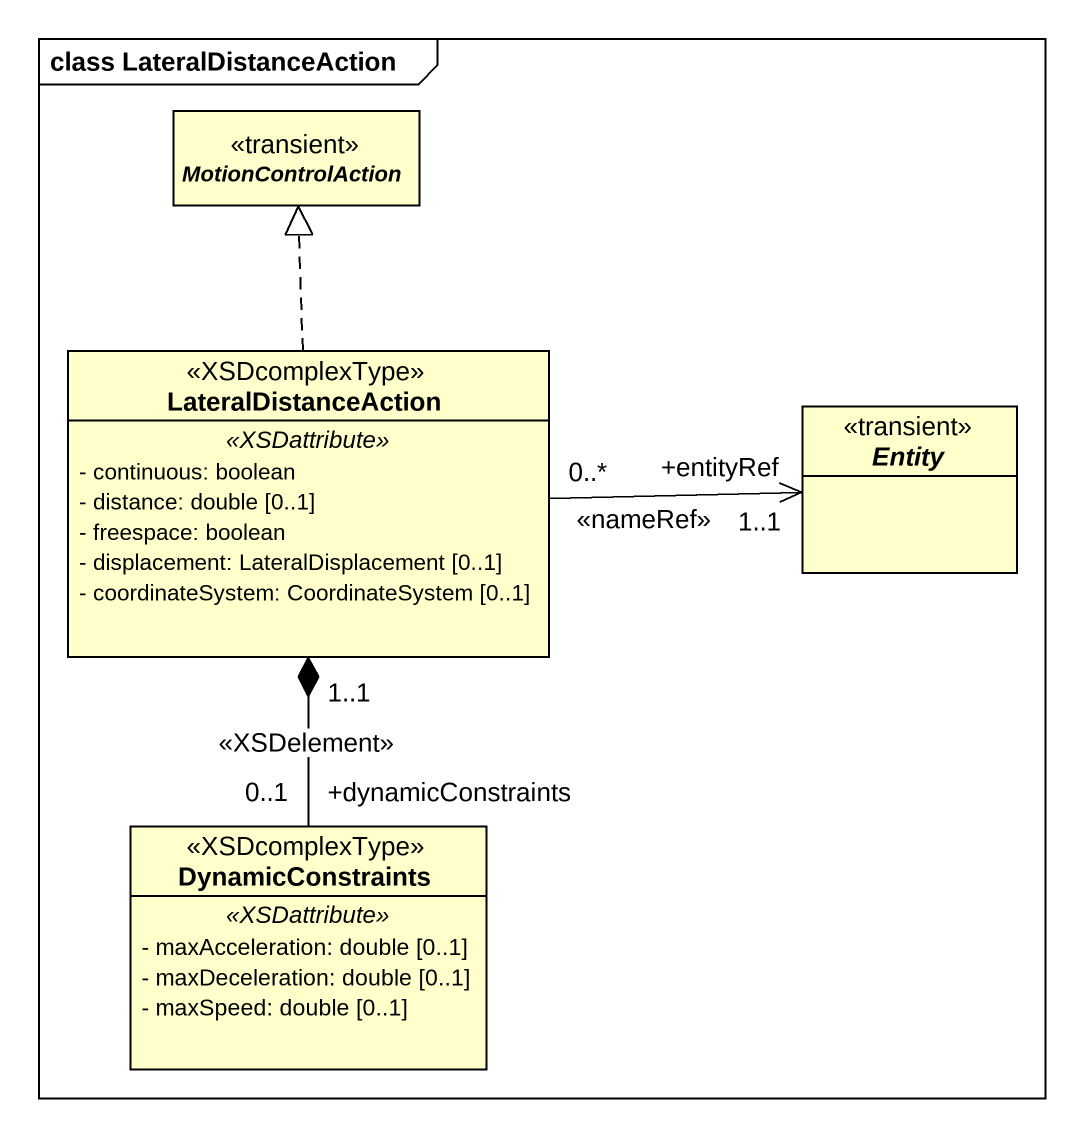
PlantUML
@startuml
mainframe class LateralDistanceAction
hide circle
hide empty members
skinparam classAttributeIconSize 0
interface MotionControlAction <<transient>>
class LateralDistanceAction <<XSDcomplexType>> {
  .. <<XSDattribute>> ..
  - continuous: boolean
  - distance: double [0..1]
  - freespace: boolean
  - displacement: LateralDisplacement [0..1]
  - coordinateSystem: CoordinateSystem [0..1]
}
interface "Entity" as Entity_ <<transient>>
class DynamicConstraints <<XSDcomplexType>> {
  .. <<XSDattribute>> ..
  - maxAcceleration: double [0..1]
  - maxDeceleration: double [0..1]
  - maxSpeed: double [0..1]
}
LateralDistanceAction .up.|> MotionControlAction
LateralDistanceAction "0..*" -right-> "+entityRef\n1..1" Entity_ : <<nameRef>>
LateralDistanceAction "1..1" *-- "+dynamicConstraints\n0..1" DynamicConstraints : <<XSDelement>>
@enduml
